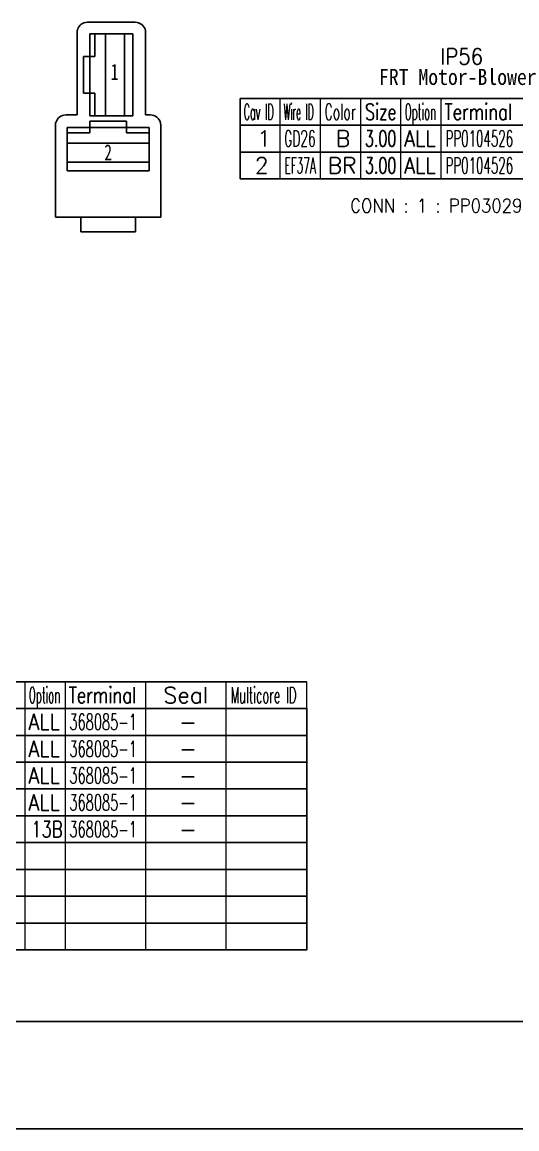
# Model space of a CAD drawing. Header units: inches. Extents: x 47316 to 59086, y 3141 to 11743.
# Drawn here: x 54418 to 54510.2, y 8232.5 to 8438.8 of the extents above; entities that cross this region are included whole.
import ezdxf

# ---------------------------------------------------------------- set-up
doc = ezdxf.new("R2010")
doc.units = ezdxf.units.IN
doc.header["$MEASUREMENT"] = 0
doc.layers.add('___SHELL', color=7, linetype='Continuous')
doc.styles.add('MtX_FangSong_GB2312', font='')
doc.styles.get("Standard").update_dxf_attribs({"font": ''})
doc.styles.get('MtX_FangSong_GB2312').set_extended_font_data('FangSong_GB2312')
doc.styles.get('Standard').set_extended_font_data('SimSun')

msp = doc.modelspace()

# ---------------------------------------------------------------- linework, layer by layer
at = {"color": 0, "linetype": 'Continuous', "lineweight": -2}
for p, q in [((54458.59, 8424.58), (54541.09, 8424.58)), ((54458.59, 8419.58), (54458.59, 8424.58)), ((54458.59, 8419.58), (54541.09, 8419.58)), ((54223.53, 8315.82), (54471.03, 8315.82)), ((54223.53, 8310.82), (54471.03, 8310.82))]:
    msp.add_line(p, q, dxfattribs=at)
at = {"color": 7, "linetype": 'Continuous', "lineweight": 15}
for p, q in [((54466.09, 8419.58), (54466.09, 8424.58)), ((54473.59, 8419.58), (54473.59, 8424.58)), ((54481.09, 8419.58), (54481.09, 8424.58)), ((54488.59, 8419.58), (54488.59, 8424.58)), ((54496.09, 8419.58), (54496.09, 8424.58)), ((54418.53, 8310.82), (54418.53, 8315.82)), ((54426.03, 8310.82), (54426.03, 8315.82)), ((54441.03, 8310.82), (54441.03, 8315.82)), ((54456.03, 8310.82), (54456.03, 8315.82)), ((54471.03, 8310.82), (54471.03, 8315.82))]:
    msp.add_line(p, q, dxfattribs=at)
at = {"color": 102, "linetype": 'Continuous', "lineweight": 15}
for p, q in [((54466.09, 8414.58), (54466.09, 8419.58)), ((54473.59, 8414.58), (54473.59, 8419.58)), ((54481.09, 8414.58), (54481.09, 8419.58)), ((54488.59, 8414.58), (54488.59, 8419.58)), ((54496.09, 8414.58), (54496.09, 8419.58)), ((54466.09, 8409.58), (54466.09, 8414.58)), ((54473.59, 8409.58), (54473.59, 8414.58)), ((54481.09, 8409.58), (54481.09, 8414.58)), ((54488.59, 8409.58), (54488.59, 8414.58)), ((54496.09, 8409.58), (54496.09, 8414.58)), ((54418.53, 8305.82), (54418.53, 8310.82)), ((54426.03, 8305.82), (54426.03, 8310.82)), ((54441.03, 8305.82), (54441.03, 8310.82)), ((54456.03, 8305.82), (54456.03, 8310.82)), ((54418.53, 8300.82), (54418.53, 8305.82)), ((54426.03, 8300.82), (54426.03, 8305.82)), ((54441.03, 8300.82), (54441.03, 8305.82)), ((54456.03, 8300.82), (54456.03, 8305.82)), ((54418.53, 8295.82), (54418.53, 8300.82)), ((54426.03, 8295.82), (54426.03, 8300.82)), ((54441.03, 8295.82), (54441.03, 8300.82)), ((54456.03, 8295.82), (54456.03, 8300.82)), ((54418.53, 8290.82), (54418.53, 8295.82)), ((54426.03, 8290.82), (54426.03, 8295.82)), ((54441.03, 8290.82), (54441.03, 8295.82)), ((54456.03, 8290.82), (54456.03, 8295.82)), ((54418.53, 8285.82), (54418.53, 8290.82)), ((54426.03, 8285.82), (54426.03, 8290.82)), ((54441.03, 8285.82), (54441.03, 8290.82)), ((54456.03, 8285.82), (54456.03, 8290.82)), ((54418.53, 8280.82), (54418.53, 8285.82)), ((54426.03, 8280.82), (54426.03, 8285.82)), ((54441.03, 8280.82), (54441.03, 8285.82)), ((54456.03, 8280.82), (54456.03, 8285.82)), ((54418.53, 8275.82), (54418.53, 8280.82)), ((54426.03, 8275.82), (54426.03, 8280.82)), ((54441.03, 8275.82), (54441.03, 8280.82)), ((54456.03, 8275.82), (54456.03, 8280.82)), ((54418.53, 8270.82), (54418.53, 8275.82)), ((54426.03, 8270.82), (54426.03, 8275.82)), ((54441.03, 8270.82), (54441.03, 8275.82)), ((54456.03, 8270.82), (54456.03, 8275.82)), ((54418.53, 8265.82), (54418.53, 8270.82)), ((54426.03, 8265.82), (54426.03, 8270.82)), ((54441.03, 8265.82), (54441.03, 8270.82)), ((54456.03, 8265.82), (54456.03, 8270.82))]:
    msp.add_line(p, q, dxfattribs=at)
at = {"color": 0, "lineweight": -2}
for p, q in [((50267.93, 8252.45), (56171.93, 8252.45)), ((50247.93, 8232.45), (56191.93, 8232.45))]:
    msp.add_line(p, q, dxfattribs=at)
at = {"color": 0, "linetype": 'Continuous', "lineweight": -2}
for points in [[(54458.59, 8414.58), (54458.59, 8419.58), (54541.09, 8419.58), (54541.09, 8414.58)], [(54458.59, 8409.58), (54458.59, 8414.58), (54541.09, 8414.58), (54541.09, 8409.58)], [(54388.53, 8305.82), (54388.53, 8310.82), (54471.03, 8310.82), (54471.03, 8305.82)], [(54388.53, 8300.82), (54388.53, 8305.82), (54471.03, 8305.82), (54471.03, 8300.82)], [(54388.53, 8295.82), (54388.53, 8300.82), (54471.03, 8300.82), (54471.03, 8295.82)], [(54388.53, 8290.82), (54388.53, 8295.82), (54471.03, 8295.82), (54471.03, 8290.82)], [(54388.53, 8285.82), (54388.53, 8290.82), (54471.03, 8290.82), (54471.03, 8285.82)], [(54388.53, 8280.82), (54388.53, 8285.82), (54471.03, 8285.82), (54471.03, 8280.82)], [(54388.53, 8275.82), (54388.53, 8280.82), (54471.03, 8280.82), (54471.03, 8275.82)], [(54388.53, 8270.82), (54388.53, 8275.82), (54471.03, 8275.82), (54471.03, 8270.82)], [(54388.53, 8265.82), (54388.53, 8270.82), (54471.03, 8270.82), (54471.03, 8265.82)]]:
    msp.add_lwpolyline(points, close=True, dxfattribs=at)
at = {"layer": '___SHELL', "color": 0, "lineweight": -2}
for p, q in [((54428.33, 8437.49), (54428.24, 8437.21)), ((54428.44, 8437.76), (54428.33, 8437.49)), ((54428.6, 8438), (54428.44, 8437.76)), ((54428.78, 8438.21), (54428.6, 8438)), ((54428.99, 8438.4), (54428.78, 8438.21)), ((54429.23, 8438.55), (54428.99, 8438.4)), ((54429.5, 8438.67), (54429.23, 8438.55)), ((54429.79, 8438.75), (54429.5, 8438.67)), ((54430.17, 8438.79), (54429.79, 8438.75)), ((54430.17, 8438.79), (54439.01, 8438.79)), ((54439.4, 8438.75), (54439.01, 8438.79)), ((54439.66, 8438.68), (54439.4, 8438.75)), ((54439.93, 8438.56), (54439.66, 8438.68)), ((54440.17, 8438.4), (54439.93, 8438.56)), ((54440.4, 8438.21), (54440.17, 8438.4)), ((54440.6, 8437.99), (54440.4, 8438.21)), ((54440.76, 8437.74), (54440.6, 8437.99)), ((54440.88, 8437.48), (54440.76, 8437.74)), ((54440.94, 8437.21), (54440.88, 8437.48)), ((54428.24, 8437.21), (54428.2, 8436.82)), ((54428.2, 8421.5), (54428.2, 8436.82)), ((54430.57, 8436.63), (54430.57, 8421.31)), ((54430.57, 8436.63), (54438.61, 8436.63)), ((54431.54, 8432.4), (54431.54, 8436.63)), ((54433.51, 8436.63), (54433.51, 8421.31)), ((54437.05, 8436.63), (54437.05, 8421.31)), ((54438.61, 8436.63), (54438.61, 8421.31)), ((54440.98, 8436.82), (54440.94, 8437.21)), ((54440.98, 8421.5), (54440.98, 8436.82)), ((54429.38, 8432.4), (54429.38, 8425.52)), ((54429.38, 8432.4), (54431.54, 8432.4)), ((54429.38, 8425.52), (54431.54, 8425.52)), ((54431.54, 8425.52), (54431.54, 8421.31)), ((54424.75, 8420.94), (54424.57, 8420.72)), ((54424.97, 8421.12), (54424.75, 8420.94)), ((54425.21, 8421.27), (54424.97, 8421.12)), ((54425.47, 8421.38), (54425.21, 8421.27)), ((54425.76, 8421.46), (54425.47, 8421.38)), ((54426.15, 8421.5), (54425.76, 8421.46)), ((54426.15, 8421.5), (54428.2, 8421.5)), ((54430.57, 8421.31), (54438.61, 8421.31)), ((54441.85, 8421.5), (54440.98, 8421.5)), ((54442.2, 8421.47), (54441.85, 8421.5)), ((54442.53, 8421.38), (54442.2, 8421.47)), ((54442.83, 8421.25), (54442.53, 8421.38)), ((54443.1, 8421.07), (54442.83, 8421.25)), ((54443.33, 8420.84), (54443.1, 8421.07)), ((54443.52, 8420.58), (54443.33, 8420.84)), ((54424.22, 8419.93), (54424.18, 8419.53)), ((54424.18, 8419.53), (54424.18, 8402.45)), ((54424.3, 8420.22), (54424.22, 8419.93)), ((54424.42, 8420.48), (54424.3, 8420.22)), ((54424.57, 8420.72), (54424.42, 8420.48)), ((54441.66, 8419.15), (54426.34, 8419.15)), ((54426.34, 8419.15), (54426.34, 8411.09)), ((54437.45, 8420.34), (54430.57, 8420.34)), ((54430.57, 8420.34), (54430.57, 8418.16)), ((54437.45, 8420.34), (54437.45, 8418.16)), ((54441.66, 8419.15), (54441.66, 8411.09)), ((54443.67, 8420.27), (54443.52, 8420.58)), ((54443.78, 8419.93), (54443.67, 8420.27)), ((54443.82, 8419.53), (54443.78, 8419.93)), ((54443.82, 8419.53), (54443.82, 8402.45)), ((54430.57, 8418.16), (54426.34, 8418.16)), ((54441.66, 8418.16), (54437.45, 8418.16)), ((54441.66, 8416.21), (54426.34, 8416.21)), ((54441.66, 8412.67), (54426.34, 8412.67)), ((54441.66, 8411.09), (54426.34, 8411.09)), ((54424.18, 8402.45), (54443.82, 8402.45)), ((54428.9, 8399.7), (54428.9, 8402.45)), ((54439.1, 8399.7), (54439.1, 8402.45)), ((54428.9, 8399.7), (54439.1, 8399.7))]:
    msp.add_line(p, q, dxfattribs=at)

# ---------------------------------------------------------------- texts
at = {"color": 6, "linetype": 'Continuous', "lineweight": 20, "char_height": 3, "attachment_point": 1}
for s, insert, width in [('\\Fromans.shx;\\W0.9000000000;\\T1.0000000000;\\o\\lIP56', (54495.92, 8433.9), 8.8714), ('\\f黑体|b0|i0|c1|p0;\\W0.9000000000;\\T1.0000000000;\\o\\lFRT Motor-Blower', (54484.49, 8430.08), 31.0652)]:
    msp.add_mtext(s, dxfattribs=dict(at, insert=insert, width=width))
at = {"color": 7, "linetype": 'Continuous', "lineweight": 15, "char_height": 3, "attachment_point": 1}
for s, insert, width in [('\\Fromans.shx;\\W0.4292452830;\\T1.0000000000;\\o\\lCav ID', (54459.28, 8423.58), 6.5), ('\\Fromans.shx;\\W0.4026548673;\\T1.0000000000;\\o\\lWire ID', (54466.71, 8423.58), 6.5), ('\\Fromans.shx;\\W0.5687500000;\\T1.0000000000;\\o\\lColor', (54474.34, 8423.58), 6.5), ('\\Fromans.shx;\\W0.7222222222;\\T1.0000000000;\\o\\lSize', (54481.9, 8423.58), 6.5), ('\\Fromans.shx;\\W0.4595959596;\\T1.0000000000;\\o\\lOption', (54489.29, 8423.58), 6.5), ('\\Fromans.shx;\\W0.7480916031;\\T1.0000000000;\\o\\lTerminal', (54496.7, 8423.58), 14), ('\\Fromans.shx;\\W1.0000000000;\\T1.0000000000;\\o\\l1', (54461.77, 8418.58), 2.8571), ('\\Fromans.shx;\\W1.0000000000;\\T1.0000000000;\\o\\l2', (54461.34, 8413.58), 2.8571), ('\\Fromans.shx;\\W0.4595959596;\\T1.0000000000;\\o\\lOption', (54419.23, 8314.82), 6.5), ('\\Fromans.shx;\\W0.7480916031;\\T1.0000000000;\\o\\lTerminal', (54426.64, 8314.82), 14), ('\\Fromans.shx;\\W1.0000000000;\\T1.0000000000;\\o\\lSeal', (54444.32, 8314.82), 9.2857), ('\\Fromans.shx;\\W0.5185185185;\\T1.0000000000;\\o\\lMulticore ID', (54456.83, 8314.82), 14)]:
    msp.add_mtext(s, dxfattribs=dict(at, insert=insert, width=width))
at = {"color": 21, "linetype": 'Continuous', "lineweight": 15, "char_height": 3, "attachment_point": 1}
for s, insert, width in [('\\Fromans.shx;\\W0.5548780488;\\T1.0000000000;\\o\\lGD26', (54466.83, 8418.58), 6.5), ('\\Fromans.shx;\\W0.6500000000;\\T1.0000000000;\\o\\l3.00', (54481.87, 8418.58), 6.5), ('\\Fromans.shx;\\W0.5384615385;\\T1.0000000000;\\o\\lPP0104526', (54496.9, 8418.58), 14), ('\\Fromans.shx;\\W0.4789473684;\\T1.0000000000;\\o\\lEF37A', (54466.87, 8413.58), 6.5), ('\\Fromans.shx;\\W0.6500000000;\\T1.0000000000;\\o\\l3.00', (54481.87, 8413.58), 6.5), ('\\Fromans.shx;\\W0.5384615385;\\T1.0000000000;\\o\\lPP0104526', (54496.9, 8413.58), 14), ('\\Fromans.shx;\\W0.5903614458;\\T1.0000000000;\\o\\l368085-1', (54426.78, 8309.82), 14), ('\\Fromans.shx;\\W0.5903614458;\\T1.0000000000;\\o\\l368085-1', (54426.78, 8304.82), 14), ('\\Fromans.shx;\\W0.5903614458;\\T1.0000000000;\\o\\l368085-1', (54426.78, 8299.82), 14), ('\\Fromans.shx;\\W0.5903614458;\\T1.0000000000;\\o\\l368085-1', (54426.78, 8294.82), 14), ('\\Fromans.shx;\\W0.5903614458;\\T1.0000000000;\\o\\l368085-1', (54426.78, 8289.82), 14)]:
    msp.add_mtext(s, dxfattribs=dict(at, insert=insert, width=width))
at = {"color": 140, "linetype": 'Continuous', "lineweight": 15, "char_height": 3, "attachment_point": 1}
for s, insert, width in [('\\Fromans.shx;\\W1.0000000000;\\T1.0000000000;\\o\\lB', (54476.41, 8418.58), 3), ('\\Fromans.shx;\\W0.8750000000;\\T1.0000000000;\\o\\lALL', (54489.22, 8418.58), 6.5), ('\\Fromans.shx;\\W1.0000000000;\\T1.0000000000;\\o\\lBR', (54474.91, 8413.58), 6), ('\\Fromans.shx;\\W0.8750000000;\\T1.0000000000;\\o\\lALL', (54489.22, 8413.58), 6.5), ('\\Fromans.shx;\\W0.8750000000;\\T1.0000000000;\\o\\lALL', (54419.15, 8309.82), 6.5), ('\\Fromans.shx;\\W1.0000000000;\\T1.0000000000;\\o\\l-', (54447.24, 8309.82), 3.7143), ('\\Fromans.shx;\\W0.8750000000;\\T1.0000000000;\\o\\lALL', (54419.15, 8304.82), 6.5), ('\\Fromans.shx;\\W1.0000000000;\\T1.0000000000;\\o\\l-', (54447.24, 8304.82), 3.7143), ('\\Fromans.shx;\\W0.8750000000;\\T1.0000000000;\\o\\lALL', (54419.15, 8299.82), 6.5), ('\\Fromans.shx;\\W1.0000000000;\\T1.0000000000;\\o\\l-', (54447.24, 8299.82), 3.7143), ('\\Fromans.shx;\\W0.8750000000;\\T1.0000000000;\\o\\lALL', (54419.15, 8294.82), 6.5), ('\\Fromans.shx;\\W1.0000000000;\\T1.0000000000;\\o\\l-', (54447.24, 8294.82), 3.7143), ('\\Fromans.shx;\\W0.7459016393;\\T1.0000000000;\\o\\l13B', (54419.67, 8289.82), 6.5), ('\\Fromans.shx;\\W1.0000000000;\\T1.0000000000;\\o\\l-', (54447.24, 8289.82), 3.7143)]:
    msp.add_mtext(s, dxfattribs=dict(at, insert=insert, width=width))
at = {"color": 42, "linetype": 'Continuous', "lineweight": 15, "insert": (54479.11, 8405.83), "char_height": 2.5, "width": 42.1071, "attachment_point": 1}
msp.add_mtext('\\Fromans.shx;\\W0.9000000000;\\T1.0000000000;\\o\\lCONN : 1 : PP0302909', dxfattribs=at)
at = {"layer": '___SHELL', "color": 0, "lineweight": -2, "style": 'MtX_FangSong_GB2312', "width": 0.7}
for s, p in [('1', (54434.49, 8428.03)), ('2', (54433.29, 8413.01))]:
    msp.add_text(s, height=3, dxfattribs=at).set_placement(p)

doc.saveas('drawing.dxf')
